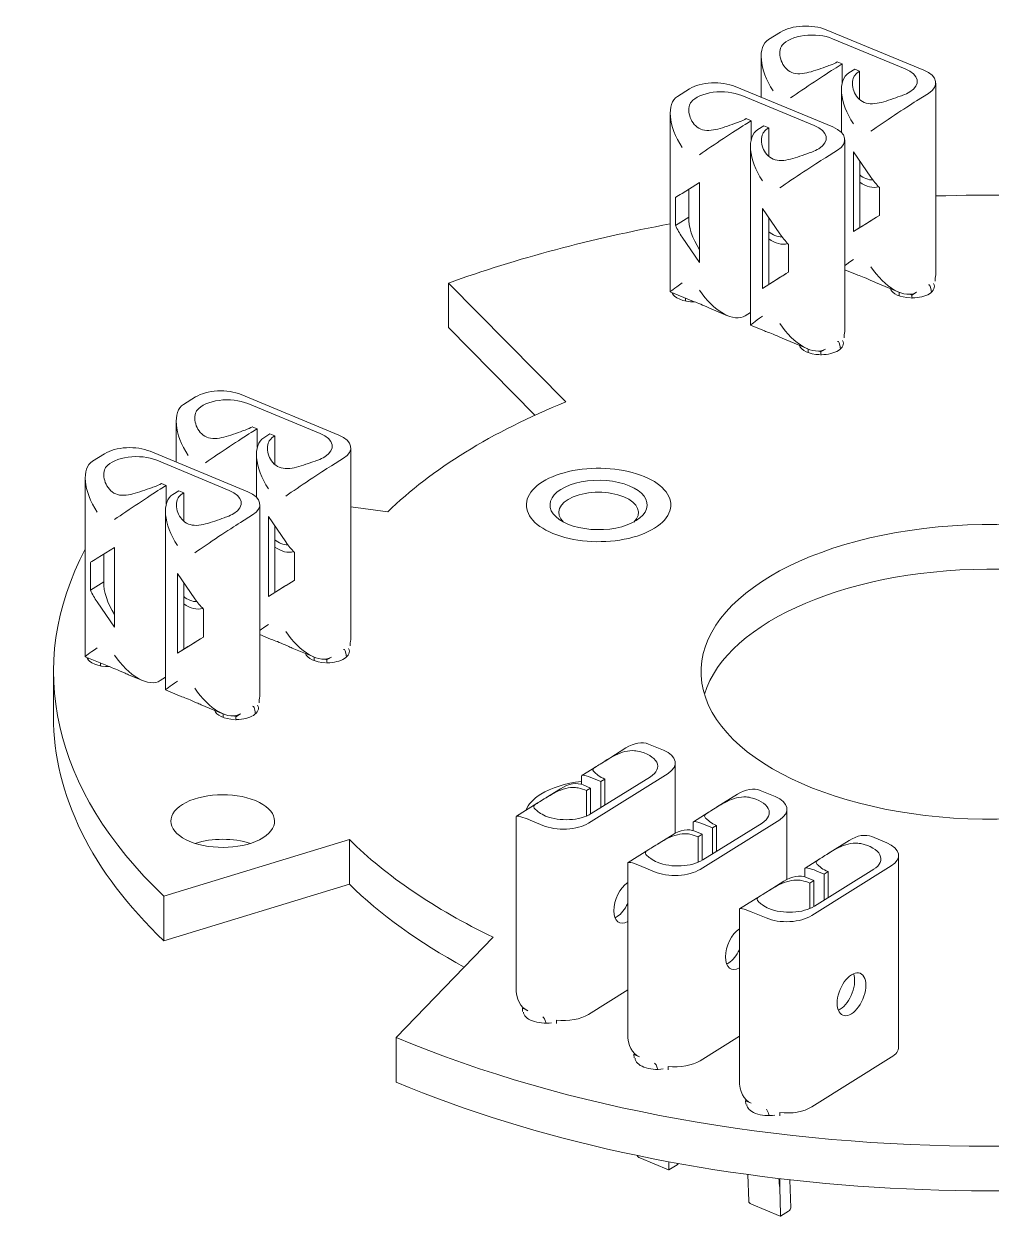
# Model space of a CAD drawing. Header units: millimetres. Extents: x 0 to 420, y 0 to 297.
# Drawn here: x 284.54 to 314.41, y 206.48 to 243.53 of the extents above; entities that cross this region are included whole.
import ezdxf

# ---------------------------------------------------------------- set-up
doc = ezdxf.new("R2010")
doc.units = ezdxf.units.MM

# ---------------------------------------------------------------- blocks, each defined once
blk = doc.blocks.new('A$C5d51d3c2')
at = {"color": 0, "linetype": 'Continuous', "lineweight": 0, "extrusion": (3.88578e-16, 0.861051, 0.508519)}
for p, q in [((288.886, 137.494), (289.259, 137.727)), ((293.681, 136.55), (290.666, 137.799)), ((290.867, 137.522), (293.107, 136.594)), ((288.661, 135.714), (288.661, 136.979)), ((290.975, 136.628), (291.162, 136.744)), ((291.162, 136.744), (291.01, 136.807)), ((291.162, 136.744), (291.162, 136.165)), ((291.549, 136.584), (291.363, 136.467)), ((291.7, 136.521), (291.549, 136.584)), ((291.7, 136.521), (291.7, 135.645)), ((286.078, 135.742), (286.451, 135.975)), ((290.873, 134.798), (287.858, 136.047)), ((294.049, 130.249), (294.049, 136.155)), ((288.059, 135.77), (290.299, 134.842)), ((291.138, 135.953), (291.138, 134.628)), ((293.452, 135.602), (293.825, 135.834)), ((285.853, 129.707), (285.853, 135.227)), ((288.167, 134.876), (288.353, 134.992)), ((288.353, 134.992), (288.202, 135.055)), ((288.353, 134.992), (288.353, 134.413)), ((288.741, 134.832), (288.554, 134.715)), ((288.892, 134.769), (288.741, 134.832)), ((288.892, 134.769), (288.892, 133.893)), ((288.329, 134.2), (288.329, 128.681)), ((291.241, 128.497), (291.241, 134.403)), ((290.643, 133.85), (291.016, 134.082)), ((292.045, 133.25), (291.506, 134.03)), ((291.506, 134.03), (291.506, 131.567)), ((291.705, 133.743), (291.705, 131.691)), ((286.76, 133.081), (286.221, 132.748)), ((286.76, 130.618), (286.76, 133.081)), ((286.428, 132.876), (286.428, 132.017)), ((292.311, 132.066), (292.311, 132.927)), ((286.015, 132.62), (286.015, 131.759)), ((289.236, 131.498), (288.698, 132.278)), ((288.698, 132.278), (288.698, 129.815)), ((286.428, 132.017), (286.015, 131.759)), ((288.896, 131.99), (288.896, 129.939)), ((291.506, 131.567), (292.045, 131.901)), ((291.705, 131.691), (291.506, 131.567)), ((286.221, 131.398), (286.76, 130.618)), ((289.503, 130.314), (289.503, 131.175)), ((288.698, 129.815), (289.236, 130.148)), ((291.57, 130.253), (291.241, 130.39)), ((294.027, 130.142), (294.027, 130.039)), ((279.007, 129.98), (282.631, 126.311)), ((279.007, 129.98), (279.007, 128.602)), ((286.521, 129.43), (285.854, 129.707)), ((285.938, 129.671), (285.94, 129.618)), ((288.896, 129.939), (288.698, 129.815)), ((292.91, 129.698), (292.242, 129.975)), ((292.919, 129.694), (292.915, 129.588)), ((293.31, 129.606), (293.452, 129.695)), ((286.329, 129.424), (286.326, 129.511)), ((293.31, 129.606), (293.247, 129.632)), ((293.306, 129.504), (293.31, 129.606)), ((287.625, 128.972), (287.194, 129.151)), ((288.167, 128.969), (288.329, 129.071)), ((279.007, 128.602), (281.677, 125.899)), ((288.762, 128.501), (288.33, 128.68)), ((290.102, 127.946), (289.434, 128.223)), ((291.219, 128.39), (291.219, 128.286)), ((290.111, 127.942), (290.107, 127.836)), ((290.501, 127.854), (290.439, 127.88)), ((290.497, 127.752), (290.501, 127.854)), ((290.501, 127.854), (290.643, 127.943)), ((270.832, 126.231), (271.205, 126.463)), ((275.627, 125.286), (272.612, 126.536)), ((272.813, 126.259), (275.053, 125.331)), ((270.607, 124.451), (270.607, 125.716)), ((272.921, 125.365), (273.107, 125.481)), ((273.107, 125.481), (272.956, 125.544)), ((273.107, 125.481), (273.107, 124.901)), ((273.495, 125.321), (273.308, 125.204)), ((273.646, 125.258), (273.495, 125.321)), ((273.646, 125.258), (273.646, 124.382)), ((275.995, 118.986), (275.995, 124.892)), ((268.024, 124.479), (268.396, 124.711)), ((272.818, 123.534), (269.803, 124.784)), ((270.004, 124.507), (272.244, 123.579)), ((273.084, 124.689), (273.084, 123.365)), ((275.397, 124.338), (275.77, 124.571)), ((267.799, 118.444), (267.799, 123.964)), ((270.299, 123.729), (270.148, 123.792)), ((270.112, 123.613), (270.299, 123.729)), ((270.299, 123.729), (270.299, 123.149)), ((270.686, 123.569), (270.5, 123.452)), ((270.838, 123.506), (270.686, 123.569)), ((270.838, 123.506), (270.838, 122.63)), ((273.187, 117.233), (273.187, 123.14)), ((277.138, 122.917), (275.995, 123.073)), ((281.414, 123.128), (281.414, 123.059)), ((285.872, 123.128), (285.872, 123.059)), ((270.275, 122.937), (270.275, 117.418)), ((272.589, 122.586), (272.962, 122.819)), ((273.99, 121.987), (273.452, 122.767)), ((273.452, 122.767), (273.452, 120.304)), ((273.65, 122.479), (273.65, 120.428)), ((268.705, 121.818), (268.167, 121.485)), ((268.374, 121.613), (268.374, 120.754)), ((268.705, 119.355), (268.705, 121.818)), ((274.257, 120.802), (274.257, 121.664)), ((267.96, 121.357), (267.96, 120.496)), ((271.182, 120.235), (270.643, 121.015)), ((270.643, 121.015), (270.643, 118.552)), ((268.374, 120.754), (267.96, 120.496)), ((270.842, 120.727), (270.842, 118.676)), ((273.452, 120.304), (273.99, 120.637)), ((273.65, 120.428), (273.452, 120.304)), ((268.167, 120.135), (268.705, 119.355)), ((271.448, 119.05), (271.448, 119.911)), ((273.516, 118.99), (273.187, 119.127)), ((270.643, 118.552), (271.182, 118.885)), ((270.842, 118.676), (270.643, 118.552)), ((274.856, 118.435), (274.188, 118.712)), ((275.973, 118.879), (275.973, 118.775)), ((268.467, 118.167), (267.799, 118.444)), ((267.884, 118.408), (267.886, 118.355)), ((268.275, 118.16), (268.272, 118.248)), ((274.865, 118.431), (274.861, 118.325)), ((275.255, 118.343), (275.193, 118.369)), ((275.251, 118.241), (275.255, 118.343)), ((275.255, 118.343), (275.397, 118.432)), ((266.821, 116.597), (266.821, 117.975)), ((269.571, 117.709), (269.139, 117.888)), ((270.112, 117.706), (270.275, 117.808)), ((270.707, 117.238), (270.276, 117.417)), ((273.164, 117.127), (273.164, 117.023)), ((272.047, 116.683), (271.379, 116.959)), ((272.056, 116.679), (272.053, 116.573)), ((272.447, 116.591), (272.384, 116.617)), ((272.443, 116.489), (272.447, 116.591)), ((272.447, 116.591), (272.589, 116.68)), ((284.486, 115.626), (283.841, 115.223)), ((285.186, 115.744), (285.643, 115.555)), ((283.576, 115.058), (283.124, 114.776)), ((286.011, 115.161), (286.011, 112.994)), ((283.115, 114.503), (283.115, 114.759)), ((283.396, 114.39), (283.167, 114.485)), ((283.329, 113.306), (285.786, 114.839)), ((285.242, 114.737), (283.416, 113.598)), ((283.483, 114.682), (283.712, 114.587)), ((283.712, 114.587), (283.835, 114.664)), ((283.712, 114.587), (283.712, 113.783)), ((283.835, 114.664), (283.835, 113.859)), ((282.468, 114.366), (282.015, 114.084)), ((283.273, 114.313), (283.396, 114.39)), ((283.273, 114.313), (283.273, 113.525)), ((283.396, 114.39), (283.396, 113.586)), ((287.932, 114.197), (287.286, 113.795)), ((288.631, 114.316), (289.088, 114.127)), ((281.751, 113.919), (281.105, 113.516)), ((281.096, 113.5), (281.096, 108.227)), ((281.464, 113.423), (281.922, 113.233)), ((287.022, 113.63), (286.569, 113.348)), ((286.774, 111.878), (289.232, 113.411)), ((289.457, 113.733), (289.457, 111.566)), ((286.56, 113.075), (286.56, 113.331)), ((286.841, 112.962), (286.612, 113.057)), ((288.687, 113.309), (286.861, 112.17)), ((286.928, 113.254), (287.157, 113.159)), ((287.157, 113.159), (287.28, 113.236)), ((287.157, 113.159), (287.157, 112.354)), ((287.28, 113.236), (287.28, 112.431)), ((270.228, 111.048), (275.951, 112.798)), ((275.951, 112.798), (275.951, 111.421)), ((285.913, 112.938), (285.46, 112.656)), ((286.718, 112.885), (286.841, 112.962)), ((286.718, 112.885), (286.718, 112.097)), ((286.841, 112.962), (286.841, 112.158)), ((291.377, 112.769), (290.732, 112.367)), ((292.076, 112.888), (292.534, 112.699)), ((285.196, 112.491), (284.551, 112.088)), ((292.902, 112.304), (292.902, 106.398)), ((284.541, 112.072), (284.541, 106.799)), ((284.91, 111.995), (285.367, 111.805)), ((290.006, 111.647), (290.006, 111.903)), ((290.467, 112.202), (290.015, 111.919)), ((290.219, 110.45), (292.677, 111.983)), ((290.286, 111.534), (290.058, 111.629)), ((290.163, 111.457), (290.286, 111.534)), ((290.286, 111.534), (290.286, 110.73)), ((292.133, 111.881), (290.307, 110.742)), ((290.374, 111.826), (290.602, 111.731)), ((290.602, 111.731), (290.726, 111.808)), ((290.602, 111.731), (290.602, 110.926)), ((290.726, 111.808), (290.726, 111.003)), ((270.228, 109.671), (275.951, 111.421)), ((289.358, 111.51), (288.906, 111.228)), ((290.163, 111.457), (290.163, 110.669)), ((270.228, 111.048), (270.228, 109.671)), ((288.641, 111.063), (287.996, 110.66)), ((287.987, 110.644), (287.987, 105.371)), ((288.355, 110.567), (288.812, 110.377)), ((280.385, 109.783), (277.394, 106.69)), ((284.541, 108.156), (283.329, 107.399)), ((281.29, 107.588), (281.32, 107.607)), ((281.293, 107.487), (281.29, 107.588)), ((281.29, 107.588), (281.464, 107.516)), ((282.343, 107.223), (282.343, 107.12)), ((287.987, 106.728), (286.774, 105.971)), ((277.394, 106.69), (277.394, 105.312)), ((284.735, 106.16), (284.766, 106.179)), ((284.738, 106.059), (284.735, 106.16)), ((284.735, 106.16), (284.91, 106.088)), ((292.677, 106.076), (290.219, 104.543)), ((285.789, 105.795), (285.789, 105.692)), ((288.181, 104.732), (288.211, 104.751)), ((288.184, 104.631), (288.181, 104.732)), ((288.181, 104.732), (288.355, 104.66)), ((289.234, 104.367), (289.234, 104.264)), ((284.913, 102.969), (285.805, 102.599)), ((285.807, 102.599), (286.063, 102.759)), ((285.814, 102.659), (285.808, 102.852)), ((288.275, 101.639), (288.25, 102.457)), ((289.234, 102.331), (289.234, 102.049)), ((289.549, 102.295), (289.575, 101.433)), ((289.259, 101.231), (289.234, 102.049)), ((288.358, 101.541), (289.251, 101.171)), ((289.252, 101.171), (289.508, 101.33))]:
    blk.add_line(p, q, dxfattribs=at)
at = {"color": 0, "linetype": 'Continuous', "lineweight": 0}
for centre, major_axis, ratio, start_param, end_param in [((290.034, 137.405), (-1, 0), 0.508519, -2.2547, -0.683903), ((290.2, 136.088), (-1, -0.668), 0.024563, -2.474095, -0.903299), ((292.138, 135.285), (0.785, -1.176), 0.526505, -3.157999, -1.587203), ((293.049, 136.155), (1, 0), 0.508519, -0.683903, 0.886893), ((287.226, 135.653), (-1, 0), 0.508519, -2.2547, -0.683903), ((287.392, 134.336), (-1, -0.668), 0.024563, -2.474095, -0.903299), ((289.329, 133.533), (0.785, -1.176), 0.526505, -3.157999, -1.587203), ((290.241, 134.403), (1, 0), 0.508519, -0.683903, 0.886893), ((291.892, 133.805), (0.371, -0.594), 0.667411, -1.105214, -0.751671), ((291.892, 133.805), (0.503, -0.806), 0.667411, -1.009635, -0.184571), ((291.892, 133.805), (0.371, -0.594), 0.667411, -0.751671, -0.342373), ((295.752, 117.975), (-28.942, 0), 0.508519, -1.857258, -1.511942), ((287.427, 131.348), (0.798, -1.107), 0.544954, -2.542767, -1.65345), ((292.475, 132.171), (1, 0.621), 0.001854, -2.452108, -1.736835), ((292.677, 132.295), (1, 0.621), 0.001854, -2.255851, -1.945912), ((295.752, 117.975), (-28.942, 0), 0.508519, -1.221734, -0.953855), ((286.853, 131.792), (0.798, -1.107), 0.544954, -1.91703, -1.607092), ((289.084, 132.053), (0.371, -0.594), 0.667411, -1.105214, -0.751671), ((289.084, 132.053), (0.503, -0.806), 0.667411, -1.009635, -0.184571), ((289.084, 132.053), (0.371, -0.594), 0.667411, -0.751671, -0.342373), ((292.677, 130.877), (0.785, -1.176), 0.526505, -1.587203, -0.016406), ((289.667, 130.419), (1, 0.621), 0.001854, -2.452108, -1.736835), ((289.868, 130.543), (1, 0.621), 0.001854, -2.255851, -1.945912), ((286.853, 130.375), (-1, -0.668), 0.024563, -0.903299, 0.016406), ((286.576, 129.749), (-0.685, 0), 0.508519, 0.178197, 1.605599), ((293.322, 129.868), (-0.685, 0), 0.508519, 0.178197, 1.48781), ((293.049, 109.083), (0.788, 20.848), 0.029556, -0.148422, 0.020024), ((293.322, 129.868), (0.685, 0), 0.508519, -0.683903, 0.270299), ((293.322, 129.868), (0.685, 0), 0.508519, -1.556933, -0.683903), ((289.868, 129.125), (0.785, -1.176), 0.526505, -1.587203, -0.016406), ((290.241, 107.331), (0.788, 20.848), 0.029556, -0.148422, 0.020024), ((290.513, 128.116), (0.685, 0), 0.508519, -0.683903, 0.270299), ((290.513, 128.116), (-0.685, 0), 0.508519, 0.178197, 1.48781), ((290.513, 128.116), (0.685, 0), 0.508519, -1.556933, -0.683903), ((271.98, 126.142), (-1, 0), 0.508519, -2.2547, -0.683903), ((295.752, 117.975), (-20.998, 0), 0.508519, -0.895815, -0.481182), ((272.146, 124.825), (-1, -0.668), 0.024563, -2.474095, -0.903299), ((274.995, 124.892), (1, 0), 0.508519, -0.683903, 0.886893), ((269.171, 124.39), (-1, 0), 0.508519, -2.2547, -0.683903), ((274.084, 124.022), (0.785, -1.176), 0.526505, -3.157999, -1.587203), ((295.752, 117.975), (28.801, 0), 0.508519, -2.261918, 0.494207), ((269.337, 123.073), (-1, -0.668), 0.024563, -2.474095, -0.903299), ((271.275, 122.27), (0.785, -1.176), 0.526505, -3.157999, -1.587203), ((272.187, 123.14), (1, 0), 0.508519, -0.683903, 0.886893), ((273.838, 122.541), (0.371, -0.594), 0.667411, -1.105214, -0.751671), ((273.838, 122.541), (0.371, -0.594), 0.667411, -0.751671, -0.342373), ((295.752, 117.975), (-28.931, 0), 0.508519, -0.260737, 0.490216), ((273.838, 122.541), (0.503, -0.806), 0.667411, -1.009635, -0.184571), ((274.421, 120.908), (1, 0.621), 0.001854, -2.452108, -1.736835), ((274.622, 121.032), (1, 0.621), 0.001854, -2.255851, -1.945912), ((268.799, 120.529), (0.798, -1.107), 0.544954, -1.91703, -1.607092), ((269.373, 120.085), (0.798, -1.107), 0.544954, -2.542767, -1.65345), ((271.03, 120.789), (0.371, -0.594), 0.667411, -1.105214, -0.751671), ((271.03, 120.789), (0.503, -0.806), 0.667411, -1.009635, -0.184571), ((271.03, 120.789), (0.371, -0.594), 0.667411, -0.751671, -0.342373), ((271.613, 119.156), (1, 0.621), 0.001854, -2.452108, -1.736835), ((271.814, 119.28), (1, 0.621), 0.001854, -2.255851, -1.945912), ((274.622, 119.614), (0.785, -1.176), 0.526505, -1.587203, -0.016406), ((268.799, 119.112), (-1, -0.668), 0.024563, -0.903299, 0.016406), ((274.995, 97.82), (0.788, 20.848), 0.029556, -0.148422, 0.020024), ((275.267, 118.605), (0.685, 0), 0.508519, -0.683903, 0.270299), ((268.521, 118.485), (-0.685, 0), 0.508519, 0.178197, 1.605599), ((275.267, 118.605), (-0.685, 0), 0.508519, 0.178197, 1.48781), ((275.267, 118.605), (0.685, 0), 0.508519, -1.556933, -0.683903), ((271.814, 117.862), (0.785, -1.176), 0.526505, -1.587203, -0.016406), ((272.459, 116.853), (-0.685, 0), 0.508519, 0.178197, 1.48781), ((272.187, 96.068), (0.788, 20.848), 0.029556, -0.148422, 0.020024), ((272.459, 116.853), (0.685, 0), 0.508519, -0.683903, 0.270299), ((295.752, 116.597), (-28.931, 0), 0.508519, 0, 0.490216), ((272.459, 116.853), (0.685, 0), 0.508519, -1.556933, -0.683903), ((295.752, 116.597), (28.801, 0), 0.508519, -2.261918, 0), ((285.011, 115.161), (1, 0), 0.508519, -0.683903, 0.886893), ((282.535, 113.23), (-0.683, -1.231), 0.593722, -3.073982, -2.322311), ((284.115, 114.215), (-0.998, 0.554), 0.122054, -0.819282, 0.067611), ((272.043, 113.369), (1.6, 0), 0.508519, -0.683903, 5.599282), ((288.457, 113.733), (1, 0), 0.508519, -0.683903, 0.886893), ((287.56, 112.787), (-0.998, 0.554), 0.122054, -0.819282, 0.067611), ((282.553, 113.627), (1, 0), 0.508519, -2.2547, -0.683903), ((285.981, 111.802), (-0.683, -1.231), 0.593722, -3.073982, -2.322311), ((272.043, 111.992), (-1.6, 0), 0.508519, -2.131979, -1.009614), ((295.752, 117.975), (22.264, 0), 0.508519, -2.666708, -2.332585), ((291.902, 112.304), (1, 0), 0.508519, -0.683903, 0.886893), ((291.006, 111.359), (-0.998, 0.554), 0.122054, -0.819282, 0.067611), ((285.999, 112.199), (1, 0), 0.508519, -2.2547, -0.683903), ((289.426, 110.374), (-0.683, -1.231), 0.593722, -3.073982, -2.322311), ((295.752, 116.597), (22.264, 0), 0.508519, -2.666708, -2.389417), ((289.444, 110.771), (1, 0), 0.508519, -2.2547, -0.683903), ((282.096, 108.771), (-0.683, -1.231), 0.593722, -0.819282, 0.067611), ((282.009, 107.479), (-0.685, 0), 0.508519, 0.013864, 1.841095), ((282.553, 86.555), (-0.645, 20.773), 0.036802, -0.139447, -0.016609), ((285.541, 107.343), (-0.683, -1.231), 0.593722, -0.819282, 0.067611), ((285.454, 106.051), (-0.685, 0), 0.508519, 0.013864, 1.841095), ((285.999, 85.127), (-0.645, 20.773), 0.036802, -0.139447, -0.016609), ((288.987, 105.915), (-0.683, -1.231), 0.593722, -0.819282, 0.067611), ((288.9, 104.623), (-0.685, 0), 0.508519, 0.013864, 1.841095), ((289.444, 83.699), (-0.645, 20.773), 0.036802, -0.139447, -0.016609), ((285.792, 102.767), (-0.014, 0.168), 0.097784, -3.191882, -2.312837), ((285.697, 102.708), (-0.084, 0.124), 0.64618, -2.387691, -2.347031), ((289.444, 83.699), (-0.645, 20.773), 0.036802, -0.488981, -0.458814), ((288.391, 101.591), (-0.084, 0.124), 0.64618, 0.794562, 0.835222), ((289.238, 101.339), (-0.014, 0.168), 0.097784, -3.191882, -2.312837), ((289.143, 101.279), (-0.084, 0.124), 0.64618, -2.387691, -2.347031), ((289.48, 101.369), (0.057, 0.139), 0.544032, -0.919705, -0.879045)]:
    blk.add_ellipse(centre, major_axis=major_axis, ratio=ratio, start_param=start_param, end_param=end_param, dxfattribs=at)
at = {"color": 0, "linetype": 'Continuous', "lineweight": 0, "extrusion": (-6.94235e-17, 1.53897e-16, -1)}
for centre in [(289.661, 136.312), (286.853, 134.56), (271.607, 125.049), (268.799, 123.297)]:
    blk.add_ellipse(centre, major_axis=(0.785, -1.176), ratio=0.526505, start_param=1.587203, end_param=3.157999, dxfattribs=at)
at = {"color": 0, "linetype": 'Continuous', "lineweight": 0, "extrusion": (-2.72827e-17, 2.77556e-16, -1)}
for centre in [(290.235, 137.128), (287.427, 135.376), (272.181, 125.865), (269.373, 124.113)]:
    blk.add_ellipse(centre, major_axis=(-1, 0), ratio=0.508519, start_param=0.384448, end_param=2.2547, dxfattribs=at)
at = {"color": 0, "linetype": 'Continuous', "lineweight": 0, "extrusion": (1.77616e-17, 5.55112e-17, -1)}
for centre in [(290.235, 137.128), (287.427, 135.376), (272.181, 125.865), (269.373, 124.113)]:
    blk.add_ellipse(centre, major_axis=(-1, 0), ratio=0.508519, start_param=-2.457689, end_param=-2.158234, dxfattribs=at)
at = {"color": 0, "linetype": 'Continuous', "lineweight": 0, "extrusion": (2.08876e-16, 2.22045e-16, -1)}
for centre in [(292.475, 136.2), (289.667, 134.448), (274.421, 124.937), (271.613, 123.185)]:
    blk.add_ellipse(centre, major_axis=(-1, 0), ratio=0.508519, start_param=0.384448, end_param=0.683903, dxfattribs=at)
at = {"color": 0, "linetype": 'Continuous', "lineweight": 0, "extrusion": (-5.36196e-17, 3.05791e-33, -1)}
for centre in [(292.475, 136.2), (289.667, 134.448), (274.421, 124.937), (271.613, 123.185)]:
    blk.add_ellipse(centre, major_axis=(1, 0), ratio=0.508519, start_param=-0.886893, end_param=0.683903, dxfattribs=at)
at = {"color": 0, "linetype": 'Continuous', "lineweight": 0, "extrusion": (6.55278e-16, -1.03093e-15, -1)}
for centre in [(292.677, 135.062), (289.868, 133.31), (274.622, 123.799), (271.814, 122.047)]:
    blk.add_ellipse(centre, major_axis=(1, 0.668), ratio=0.024563, start_param=-2.238294, end_param=-0.667497, dxfattribs=at)
at = {"color": 0, "linetype": 'Continuous', "lineweight": 0, "extrusion": (7.23269e-17, -5.55112e-17, -1)}
for centre in [(292.475, 136.2), (289.667, 134.448), (274.421, 124.937), (271.613, 123.185)]:
    blk.add_ellipse(centre, major_axis=(-1, 0), ratio=0.508519, start_param=-2.457689, end_param=-2.158234, dxfattribs=at)
at = {"color": 0, "linetype": 'Continuous', "lineweight": 0, "extrusion": (-1.35121e-16, -9.73439e-17, -1)}
for centre in [(292.677, 133.644), (289.868, 131.892), (274.622, 122.381), (271.814, 120.629)]:
    blk.add_ellipse(centre, major_axis=(0.798, -1.107), ratio=0.544954, start_param=1.297154, end_param=1.607092, dxfattribs=at)
at = {"color": 0, "linetype": 'Continuous', "lineweight": 0, "extrusion": (-6.18916e-15, 9.81344e-15, -1)}
for centre in [(286.853, 133.142), (268.799, 121.879)]:
    blk.add_ellipse(centre, major_axis=(-1, -0.621), ratio=0.001854, start_param=-0.885742, end_param=-0.575803, dxfattribs=at)
at = {"color": 0, "linetype": 'Continuous', "lineweight": 0, "extrusion": (-1.83456e-15, 2.64643e-15, -1)}
for centre, start_param in [((292.138, 131.1), -2.667272), ((289.329, 129.348), -3.157999), ((274.084, 119.837), -2.667272), ((271.275, 118.085), -3.157999)]:
    blk.add_ellipse(centre, major_axis=(1, 0.668), ratio=0.024563, start_param=start_param, end_param=-2.238294, dxfattribs=at)
at = {"color": 0, "linetype": 'Continuous', "lineweight": 0, "extrusion": (3.80066e-17, 5.55112e-17, -1)}
for centre in [(293.049, 130.249), (290.241, 128.497), (274.995, 118.986), (272.187, 117.233)]:
    blk.add_ellipse(centre, major_axis=(1, 0), ratio=0.508519, start_param=0, end_param=0.211531, dxfattribs=at)
at = {"color": 0, "linetype": 'Continuous', "lineweight": 0, "extrusion": (-7.75456e-18, 6.1577e-17, -1)}
for centre in [(287.392, 130.152), (269.337, 118.888)]:
    blk.add_ellipse(centre, major_axis=(0.785, -1.176), ratio=0.526505, start_param=0.016406, end_param=1.587203, dxfattribs=at)
at = {"color": 0, "linetype": 'Continuous', "lineweight": 0, "extrusion": (2.04808e-17, -1.66533e-16, -1)}
blk.add_ellipse((283.643, 123.128), major_axis=(-2.229, 0), ratio=0.508519, start_param=-0.886893, end_param=2.2547, dxfattribs=at)
at = {"color": 0, "linetype": 'Continuous', "lineweight": 0, "extrusion": (-1.11022e-16, -5.55112e-17, -1)}
blk.add_ellipse((283.643, 123.128), major_axis=(-1.5, 0), ratio=0.508519, start_param=-0.886893, end_param=2.2547, dxfattribs=at)
at = {"color": 0, "linetype": 'Continuous', "lineweight": 0, "extrusion": (-3.50304e-17, -1.66533e-16, -1)}
blk.add_ellipse((283.643, 123.128), major_axis=(2.229, 0), ratio=0.508519, start_param=-0.886893, end_param=2.2547, dxfattribs=at)
at = {"color": 0, "linetype": 'Continuous', "lineweight": 0, "extrusion": (-5.55112e-17, 5.55112e-17, -1)}
blk.add_ellipse((283.643, 122.895), major_axis=(-1.23, 0), ratio=0.508519, start_param=-0.488476, end_param=2.2547, dxfattribs=at)
at = {"color": 0, "linetype": 'Continuous', "lineweight": 0, "extrusion": (-7.33844e-17, 2.04797e-32, -1)}
blk.add_ellipse((283.643, 123.128), major_axis=(1.5, 0), ratio=0.508519, start_param=-0.886893, end_param=2.2547, dxfattribs=at)
at = {"color": 0, "linetype": 'Continuous', "lineweight": 0, "extrusion": (-4.04143e-17, 5.55112e-17, -1)}
blk.add_ellipse((283.643, 122.895), major_axis=(1.23, 0), ratio=0.508519, start_param=-0.886893, end_param=0.488476, dxfattribs=at)
at = {"color": 0, "linetype": 'Continuous', "lineweight": 0, "extrusion": (5.67938e-17, 1.11022e-16, -1)}
blk.add_ellipse((295.752, 117.975), major_axis=(-8.947, 0), ratio=0.508519, start_param=-1.643534, end_param=3.056077, dxfattribs=at)
at = {"color": 0, "linetype": 'Continuous', "lineweight": 0, "extrusion": (-4.79181e-17, -5.55112e-17, -1)}
blk.add_ellipse((295.752, 116.597), major_axis=(-8.947, 0), ratio=0.508519, start_param=0.151994, end_param=3.056077, dxfattribs=at)
at = {"color": 0, "linetype": 'Continuous', "lineweight": 0, "extrusion": (-5.12009e-17, -3.50761e-17, -1)}
for centre in [(284.554, 114.489), (287.999, 113.061), (291.445, 111.633)]:
    blk.add_ellipse(centre, major_axis=(-0.683, -1.231), ratio=0.593722, start_param=2.322311, end_param=3.073982, dxfattribs=at)
at = {"color": 0, "linetype": 'Continuous', "lineweight": 0, "extrusion": (9.97454e-17, 1.11022e-16, -1)}
for centre in [(284.467, 115.058), (287.912, 113.63), (291.357, 112.202)]:
    blk.add_ellipse(centre, major_axis=(1, 0), ratio=0.508519, start_param=-1.186348, end_param=0.683903, dxfattribs=at)
at = {"color": 0, "linetype": 'Continuous', "lineweight": 0, "extrusion": (1.35265e-16, 1.66533e-16, -1)}
blk.add_ellipse((283.588, 113.485), major_axis=(2.229, 0), ratio=0.508519, start_param=-2.457689, end_param=-1.784853, dxfattribs=at)
at = {"color": 0, "linetype": 'Continuous', "lineweight": 0, "extrusion": (2.91742e-17, 2.22045e-16, -1)}
for centre in [(284.467, 115.058), (287.912, 113.63), (291.357, 112.202)]:
    blk.add_ellipse(centre, major_axis=(-1, 0), ratio=0.508519, start_param=-0.886893, end_param=-0.587437, dxfattribs=at)
at = {"color": 0, "linetype": 'Continuous', "lineweight": 0, "extrusion": (-5.69939e-17, 5.55112e-17, -1)}
blk.add_ellipse((283.588, 113.485), major_axis=(-2.229, 0), ratio=0.508519, start_param=0.190741, end_param=0.683903, dxfattribs=at)
at = {"color": 0, "linetype": 'Continuous', "lineweight": 0, "extrusion": (-1.09131e-16, 2.77556e-16, -1)}
for centre in [(282.641, 113.919), (286.086, 112.491), (289.531, 111.063)]:
    blk.add_ellipse(centre, major_axis=(1, 0), ratio=0.508519, start_param=-1.186348, end_param=-0.886893, dxfattribs=at)
at = {"color": 0, "linetype": 'Continuous', "lineweight": 0, "extrusion": (3.1751e-16, 1.03e-15, -1)}
for centre in [(282.096, 112.956), (285.541, 111.528), (288.987, 110.1)]:
    blk.add_ellipse(centre, major_axis=(0.998, -0.554), ratio=0.122054, start_param=-3.209204, end_param=-2.322311, dxfattribs=at)
at = {"color": 0, "linetype": 'Continuous', "lineweight": 0, "extrusion": (1.89155e-18, 1.11022e-16, -1)}
for centre in [(282.641, 113.919), (286.086, 112.491), (289.531, 111.063)]:
    blk.add_ellipse(centre, major_axis=(-1, 0), ratio=0.508519, start_param=-0.886893, end_param=-0.587437, dxfattribs=at)
at = {"color": 0, "linetype": 'Continuous', "lineweight": 0, "extrusion": (1.77616e-17, 1.11022e-16, -1)}
for centre in [(282.641, 113.919), (286.086, 112.491), (289.531, 111.063)]:
    blk.add_ellipse(centre, major_axis=(-1, 0), ratio=0.508519, start_param=-2.457689, end_param=-0.886893, dxfattribs=at)
at = {"color": 0, "linetype": 'Continuous', "lineweight": 0, "extrusion": (1.75097e-16, -1.24887e-17, -1)}
for centre in [(284.557, 110.878), (288.003, 109.45)]:
    blk.add_ellipse(centre, major_axis=(-0.268, -0.647), ratio=0.544032, start_param=-0.615018, end_param=2.454428, dxfattribs=at)
at = {"color": 0, "linetype": 'Continuous', "lineweight": 0, "extrusion": (1.68725e-17, 1.13189e-16, -1)}
blk.add_ellipse((284.213, 111.021), major_axis=(-0.268, -0.647), ratio=0.544032, start_param=-1.489859, end_param=-0.651091, dxfattribs=at)
at = {"color": 0, "linetype": 'Continuous', "lineweight": 0, "extrusion": (-5.5664e-17, 8.31646e-17, -1)}
for centre in [(284.213, 111.021), (287.658, 109.593), (291.103, 108.165)]:
    blk.add_ellipse(centre, major_axis=(-0.268, -0.647), ratio=0.544032, start_param=-0.651091, end_param=-0.512357, dxfattribs=at)
at = {"color": 0, "linetype": 'Continuous', "lineweight": 0, "extrusion": (1.06944e-16, -1.04421e-16, -1)}
blk.add_ellipse((287.658, 109.593), major_axis=(-0.268, -0.647), ratio=0.544032, start_param=-1.489859, end_param=-0.651091, dxfattribs=at)
at = {"color": 0, "linetype": 'Continuous', "lineweight": 0, "extrusion": (0, 0, -1)}
blk.add_ellipse((291.448, 108.022), major_axis=(-0.268, -0.647), ratio=0.544032, start_param=-0.651091, end_param=2.490502, dxfattribs=at)
at = {"color": 0, "linetype": 'Continuous', "lineweight": 0, "extrusion": (-7.25365e-17, -3.00239e-17, -1)}
blk.add_ellipse((291.103, 108.165), major_axis=(-0.268, -0.647), ratio=0.544032, start_param=-2.629235, end_param=-0.651091, dxfattribs=at)
at = {"color": 0, "linetype": 'Continuous', "lineweight": 0, "extrusion": (1.79481e-16, -7.43971e-17, -1)}
blk.add_ellipse((291.448, 108.022), major_axis=(0.268, 0.647), ratio=0.544032, start_param=-0.651091, end_param=2.490502, dxfattribs=at)
at = {"color": 0, "linetype": 'Continuous', "lineweight": 0, "extrusion": (3.28216e-17, 5.55112e-17, -1)}
for centre in [(282.553, 107.721), (285.999, 106.292), (289.444, 104.864)]:
    blk.add_ellipse(centre, major_axis=(-1, 0), ratio=0.508519, start_param=-2.457689, end_param=-1.359265, dxfattribs=at)
at = {"color": 0, "linetype": 'Continuous', "lineweight": 0, "extrusion": (-7.59326e-17, -5.55112e-17, -1)}
blk.add_ellipse((291.902, 106.398), major_axis=(1, 0), ratio=0.508519, start_param=0, end_param=0.683903, dxfattribs=at)
at = {"color": 0, "linetype": 'Continuous', "lineweight": 0, "extrusion": (-3.9146e-17, 5.2467e-17, -1)}
for centre, end_param in [((285.04, 103.078), -0.128844), ((288.486, 101.65), 0.00963)]:
    blk.add_ellipse(centre, major_axis=(-0.211, -0.017), ratio=0.609398, start_param=-0.869415, end_param=end_param, dxfattribs=at)
at = {"color": 0, "linetype": 'Continuous', "lineweight": 0, "extrusion": (-3.45767e-17, -2.85581e-18, -1)}
for centre, start_param in [((285.919, 102.845), -2.623092), ((289.364, 101.417), -3.091303)]:
    blk.add_ellipse(centre, major_axis=(-0.211, -0.017), ratio=0.609398, start_param=start_param, end_param=-2.272177, dxfattribs=at)
at = {"color": 0, "linetype": 'Continuous', "lineweight": 0}
for points, knots in [([(289.308, 137.319), (289.296, 137.304), (289.286, 137.287), (289.249, 137.216), (289.234, 137.145), (289.237, 136.993), (289.254, 136.911), (289.309, 136.768), (289.35, 136.693), (289.461, 136.566), (289.53, 136.514), (289.677, 136.453), (289.765, 136.439), (289.948, 136.445), (290.044, 136.463), (290.225, 136.509), (290.326, 136.541), (290.525, 136.61), (290.622, 136.646), (290.736, 136.686), (290.763, 136.696), (290.79, 136.705)], [-0.4047892, -0.4047892, -0.4047892, -0.4047892, -0.3954885, -0.3954885, -0.3661012, -0.3661012, -0.3367139, -0.3367139, -0.308117, -0.308117, -0.2795202, -0.2795202, -0.2509234, -0.2509234, -0.2223265, -0.2223265, -0.1929392, -0.1929392, -0.1635519, -0.1635519, -0.1542512, -0.1542512, -0.1542512, -0.1542512]), ([(291.548, 136.391), (291.536, 136.375), (291.526, 136.359), (291.489, 136.287), (291.474, 136.217), (291.477, 136.064), (291.494, 135.983), (291.549, 135.839), (291.59, 135.764), (291.701, 135.637), (291.77, 135.586), (291.918, 135.525), (292.005, 135.511), (292.188, 135.516), (292.284, 135.535), (292.465, 135.58), (292.566, 135.613), (292.765, 135.682), (292.862, 135.718), (292.976, 135.758), (293.003, 135.767), (293.03, 135.777)], [-0.4047892, -0.4047892, -0.4047892, -0.4047892, -0.3954885, -0.3954885, -0.3661012, -0.3661012, -0.3367139, -0.3367139, -0.308117, -0.308117, -0.2795202, -0.2795202, -0.2509234, -0.2509234, -0.2223265, -0.2223265, -0.1929392, -0.1929392, -0.1635519, -0.1635519, -0.1542512, -0.1542512, -0.1542512, -0.1542512]), ([(286.5, 135.567), (286.488, 135.552), (286.477, 135.535), (286.441, 135.464), (286.426, 135.393), (286.428, 135.241), (286.445, 135.159), (286.5, 135.016), (286.542, 134.941), (286.652, 134.813), (286.721, 134.762), (286.869, 134.701), (286.956, 134.687), (287.139, 134.693), (287.235, 134.711), (287.416, 134.757), (287.517, 134.789), (287.716, 134.858), (287.814, 134.894), (287.927, 134.934), (287.954, 134.944), (287.981, 134.953)], [-0.4047892, -0.4047892, -0.4047892, -0.4047892, -0.3954885, -0.3954885, -0.3661012, -0.3661012, -0.3367139, -0.3367139, -0.308117, -0.308117, -0.2795202, -0.2795202, -0.2509234, -0.2509234, -0.2223265, -0.2223265, -0.1929392, -0.1929392, -0.1635519, -0.1635519, -0.1542512, -0.1542512, -0.1542512, -0.1542512]), ([(288.74, 134.638), (288.728, 134.623), (288.717, 134.607), (288.681, 134.535), (288.666, 134.465), (288.668, 134.312), (288.686, 134.231), (288.74, 134.087), (288.782, 134.012), (288.892, 133.885), (288.961, 133.834), (289.109, 133.773), (289.196, 133.759), (289.379, 133.764), (289.475, 133.783), (289.656, 133.828), (289.757, 133.861), (289.956, 133.93), (290.054, 133.966), (290.167, 134.006), (290.194, 134.015), (290.221, 134.024)], [-0.4047892, -0.4047892, -0.4047892, -0.4047892, -0.3954885, -0.3954885, -0.3661012, -0.3661012, -0.3367139, -0.3367139, -0.308117, -0.308117, -0.2795202, -0.2795202, -0.2509234, -0.2509234, -0.2223265, -0.2223265, -0.1929392, -0.1929392, -0.1635519, -0.1635519, -0.1542512, -0.1542512, -0.1542512, -0.1542512]), ([(292.242, 129.975), (292.193, 129.995), (292.144, 130.017), (292.005, 130.079), (291.918, 130.119), (291.77, 130.18), (291.701, 130.205), (291.617, 130.235), (291.591, 130.245), (291.57, 130.253)], [-0.88216632, -0.88216632, -0.88216632, -0.88216632, -0.86715745, -0.86715745, -0.83856061, -0.83856061, -0.80996376, -0.80996376, -0.79495489, -0.79495489, -0.79495489, -0.79495489]), ([(287.194, 129.151), (287.145, 129.171), (287.096, 129.193), (286.956, 129.255), (286.869, 129.295), (286.721, 129.356), (286.652, 129.381), (286.568, 129.412), (286.543, 129.421), (286.521, 129.43)], [-0.88216632, -0.88216632, -0.88216632, -0.88216632, -0.86715745, -0.86715745, -0.83856061, -0.83856061, -0.80996376, -0.80996376, -0.79495489, -0.79495489, -0.79495489, -0.79495489]), ([(289.434, 128.223), (289.385, 128.243), (289.336, 128.264), (289.196, 128.327), (289.109, 128.367), (288.961, 128.428), (288.892, 128.453), (288.808, 128.483), (288.783, 128.492), (288.762, 128.501)], [-0.88216632, -0.88216632, -0.88216632, -0.88216632, -0.86715745, -0.86715745, -0.83856061, -0.83856061, -0.80996376, -0.80996376, -0.79495489, -0.79495489, -0.79495489, -0.79495489]), ([(271.254, 126.056), (271.242, 126.041), (271.232, 126.024), (271.195, 125.953), (271.18, 125.882), (271.182, 125.73), (271.2, 125.648), (271.254, 125.505), (271.296, 125.43), (271.406, 125.302), (271.475, 125.251), (271.623, 125.19), (271.71, 125.176), (271.893, 125.182), (271.989, 125.2), (272.17, 125.246), (272.271, 125.278), (272.47, 125.347), (272.568, 125.383), (272.681, 125.423), (272.708, 125.433), (272.735, 125.442)], [-0.4047892, -0.4047892, -0.4047892, -0.4047892, -0.3954885, -0.3954885, -0.3661012, -0.3661012, -0.3367139, -0.3367139, -0.308117, -0.308117, -0.2795202, -0.2795202, -0.2509234, -0.2509234, -0.2223265, -0.2223265, -0.1929392, -0.1929392, -0.1635519, -0.1635519, -0.1542512, -0.1542512, -0.1542512, -0.1542512]), ([(273.494, 125.127), (273.482, 125.112), (273.472, 125.096), (273.435, 125.024), (273.42, 124.953), (273.422, 124.801), (273.44, 124.72), (273.494, 124.576), (273.536, 124.501), (273.646, 124.374), (273.715, 124.323), (273.863, 124.262), (273.95, 124.248), (274.133, 124.253), (274.229, 124.271), (274.411, 124.317), (274.512, 124.35), (274.71, 124.419), (274.808, 124.455), (274.921, 124.495), (274.949, 124.504), (274.975, 124.513)], [-0.4047892, -0.4047892, -0.4047892, -0.4047892, -0.3954885, -0.3954885, -0.3661012, -0.3661012, -0.3367139, -0.3367139, -0.308117, -0.308117, -0.2795202, -0.2795202, -0.2509234, -0.2509234, -0.2223265, -0.2223265, -0.1929392, -0.1929392, -0.1635519, -0.1635519, -0.1542512, -0.1542512, -0.1542512, -0.1542512]), ([(268.446, 124.304), (268.434, 124.289), (268.423, 124.272), (268.386, 124.201), (268.371, 124.13), (268.374, 123.978), (268.391, 123.896), (268.446, 123.753), (268.488, 123.677), (268.598, 123.55), (268.667, 123.499), (268.815, 123.438), (268.902, 123.424), (269.085, 123.43), (269.181, 123.448), (269.362, 123.494), (269.463, 123.526), (269.662, 123.595), (269.76, 123.631), (269.873, 123.671), (269.9, 123.681), (269.927, 123.69)], [-0.4047892, -0.4047892, -0.4047892, -0.4047892, -0.3954885, -0.3954885, -0.3661012, -0.3661012, -0.3367139, -0.3367139, -0.308117, -0.308117, -0.2795202, -0.2795202, -0.2509234, -0.2509234, -0.2223265, -0.2223265, -0.1929392, -0.1929392, -0.1635519, -0.1635519, -0.1542512, -0.1542512, -0.1542512, -0.1542512]), ([(270.686, 123.375), (270.674, 123.36), (270.663, 123.344), (270.626, 123.272), (270.611, 123.201), (270.614, 123.049), (270.631, 122.968), (270.686, 122.824), (270.728, 122.749), (270.838, 122.622), (270.907, 122.571), (271.055, 122.509), (271.142, 122.496), (271.325, 122.501), (271.421, 122.519), (271.602, 122.565), (271.703, 122.598), (271.902, 122.667), (272, 122.703), (272.113, 122.743), (272.14, 122.752), (272.167, 122.761)], [-0.4047892, -0.4047892, -0.4047892, -0.4047892, -0.3954885, -0.3954885, -0.3661012, -0.3661012, -0.3367139, -0.3367139, -0.308117, -0.308117, -0.2795202, -0.2795202, -0.2509234, -0.2509234, -0.2223265, -0.2223265, -0.1929392, -0.1929392, -0.1635519, -0.1635519, -0.1542512, -0.1542512, -0.1542512, -0.1542512]), ([(274.188, 118.712), (274.139, 118.732), (274.09, 118.753), (273.95, 118.816), (273.863, 118.855), (273.715, 118.917), (273.646, 118.942), (273.562, 118.972), (273.537, 118.981), (273.516, 118.99)], [-0.88216632, -0.88216632, -0.88216632, -0.88216632, -0.86715745, -0.86715745, -0.83856061, -0.83856061, -0.80996376, -0.80996376, -0.79495489, -0.79495489, -0.79495489, -0.79495489]), ([(269.139, 117.888), (269.091, 117.908), (269.041, 117.93), (268.902, 117.992), (268.815, 118.032), (268.667, 118.093), (268.598, 118.118), (268.514, 118.149), (268.489, 118.158), (268.467, 118.167)], [-0.88216632, -0.88216632, -0.88216632, -0.88216632, -0.86715745, -0.86715745, -0.83856061, -0.83856061, -0.80996376, -0.80996376, -0.79495489, -0.79495489, -0.79495489, -0.79495489]), ([(271.379, 116.959), (271.331, 116.98), (271.281, 117.001), (271.142, 117.064), (271.055, 117.103), (270.907, 117.165), (270.838, 117.19), (270.754, 117.22), (270.729, 117.229), (270.707, 117.238)], [-0.88216632, -0.88216632, -0.88216632, -0.88216632, -0.86715745, -0.86715745, -0.83856061, -0.83856061, -0.80996376, -0.80996376, -0.79495489, -0.79495489, -0.79495489, -0.79495489]), ([(284.842, 115.53), (284.812, 115.536), (284.782, 115.54), (284.659, 115.55), (284.556, 115.539), (284.353, 115.488), (284.254, 115.449), (284.08, 115.366), (283.991, 115.315), (283.827, 115.215), (283.752, 115.167), (283.631, 115.092), (283.579, 115.06), (283.504, 115.011), (283.481, 114.992), (283.462, 114.955), (283.466, 114.935), (283.504, 114.883), (283.539, 114.851), (283.6, 114.803), (283.617, 114.79), (283.634, 114.777)], [-0.4047892, -0.4047892, -0.4047892, -0.4047892, -0.3954885, -0.3954885, -0.3661012, -0.3661012, -0.3367139, -0.3367139, -0.308117, -0.308117, -0.2795202, -0.2795202, -0.2509234, -0.2509234, -0.2223265, -0.2223265, -0.1929392, -0.1929392, -0.1635519, -0.1635519, -0.1542512, -0.1542512, -0.1542512, -0.1542512]), ([(283.016, 114.391), (282.986, 114.397), (282.956, 114.401), (282.833, 114.41), (282.73, 114.4), (282.527, 114.349), (282.428, 114.31), (282.254, 114.226), (282.165, 114.176), (282.001, 114.076), (281.926, 114.028), (281.805, 113.953), (281.753, 113.921), (281.678, 113.872), (281.655, 113.853), (281.636, 113.816), (281.64, 113.795), (281.678, 113.744), (281.713, 113.712), (281.774, 113.664), (281.791, 113.651), (281.808, 113.637)], [-0.4047892, -0.4047892, -0.4047892, -0.4047892, -0.3954885, -0.3954885, -0.3661012, -0.3661012, -0.3367139, -0.3367139, -0.308117, -0.308117, -0.2795202, -0.2795202, -0.2509234, -0.2509234, -0.2223265, -0.2223265, -0.1929392, -0.1929392, -0.1635519, -0.1635519, -0.1542512, -0.1542512, -0.1542512, -0.1542512]), ([(288.287, 114.102), (288.257, 114.108), (288.227, 114.112), (288.104, 114.121), (288.001, 114.111), (287.799, 114.06), (287.699, 114.021), (287.525, 113.937), (287.436, 113.887), (287.272, 113.787), (287.197, 113.739), (287.077, 113.664), (287.024, 113.632), (286.949, 113.583), (286.927, 113.564), (286.908, 113.527), (286.911, 113.506), (286.949, 113.455), (286.985, 113.423), (287.046, 113.375), (287.062, 113.362), (287.08, 113.348)], [-0.4047892, -0.4047892, -0.4047892, -0.4047892, -0.3954885, -0.3954885, -0.3661012, -0.3661012, -0.3367139, -0.3367139, -0.308117, -0.308117, -0.2795202, -0.2795202, -0.2509234, -0.2509234, -0.2223265, -0.2223265, -0.1929392, -0.1929392, -0.1635519, -0.1635519, -0.1542512, -0.1542512, -0.1542512, -0.1542512]), ([(286.461, 112.963), (286.431, 112.969), (286.401, 112.973), (286.278, 112.982), (286.175, 112.972), (285.973, 112.921), (285.873, 112.882), (285.699, 112.798), (285.61, 112.747), (285.446, 112.648), (285.371, 112.6), (285.251, 112.524), (285.198, 112.493), (285.123, 112.444), (285.101, 112.425), (285.082, 112.388), (285.085, 112.367), (285.123, 112.316), (285.159, 112.284), (285.22, 112.236), (285.236, 112.223), (285.254, 112.209)], [-0.4047892, -0.4047892, -0.4047892, -0.4047892, -0.3954885, -0.3954885, -0.3661012, -0.3661012, -0.3367139, -0.3367139, -0.308117, -0.308117, -0.2795202, -0.2795202, -0.2509234, -0.2509234, -0.2223265, -0.2223265, -0.1929392, -0.1929392, -0.1635519, -0.1635519, -0.1542512, -0.1542512, -0.1542512, -0.1542512]), ([(291.732, 112.673), (291.703, 112.679), (291.673, 112.684), (291.55, 112.693), (291.447, 112.683), (291.244, 112.632), (291.145, 112.593), (290.971, 112.509), (290.882, 112.458), (290.717, 112.359), (290.643, 112.311), (290.522, 112.235), (290.47, 112.204), (290.395, 112.155), (290.372, 112.136), (290.353, 112.099), (290.356, 112.078), (290.395, 112.027), (290.43, 111.995), (290.491, 111.946), (290.507, 111.934), (290.525, 111.92)], [-0.4047892, -0.4047892, -0.4047892, -0.4047892, -0.3954885, -0.3954885, -0.3661012, -0.3661012, -0.3367139, -0.3367139, -0.308117, -0.308117, -0.2795202, -0.2795202, -0.2509234, -0.2509234, -0.2223265, -0.2223265, -0.1929392, -0.1929392, -0.1635519, -0.1635519, -0.1542512, -0.1542512, -0.1542512, -0.1542512]), ([(289.906, 111.534), (289.877, 111.54), (289.847, 111.545), (289.724, 111.554), (289.621, 111.544), (289.418, 111.493), (289.319, 111.453), (289.145, 111.37), (289.056, 111.319), (288.891, 111.22), (288.817, 111.171), (288.696, 111.096), (288.644, 111.065), (288.569, 111.016), (288.546, 110.996), (288.527, 110.96), (288.53, 110.939), (288.569, 110.887), (288.604, 110.856), (288.665, 110.807), (288.681, 110.795), (288.699, 110.781)], [-0.4047892, -0.4047892, -0.4047892, -0.4047892, -0.3954885, -0.3954885, -0.3661012, -0.3661012, -0.3367139, -0.3367139, -0.308117, -0.308117, -0.2795202, -0.2795202, -0.2509234, -0.2509234, -0.2223265, -0.2223265, -0.1929392, -0.1929392, -0.1635519, -0.1635519, -0.1542512, -0.1542512, -0.1542512, -0.1542512])]:
    blk.add_open_spline(points, degree=3, knots=knots, dxfattribs=at)

msp = doc.modelspace()

# ---------------------------------------------------------------- block references
msp.add_blockref('A$C5d51d3c2', (18.629, 105.552))

doc.saveas('drawing.dxf')
